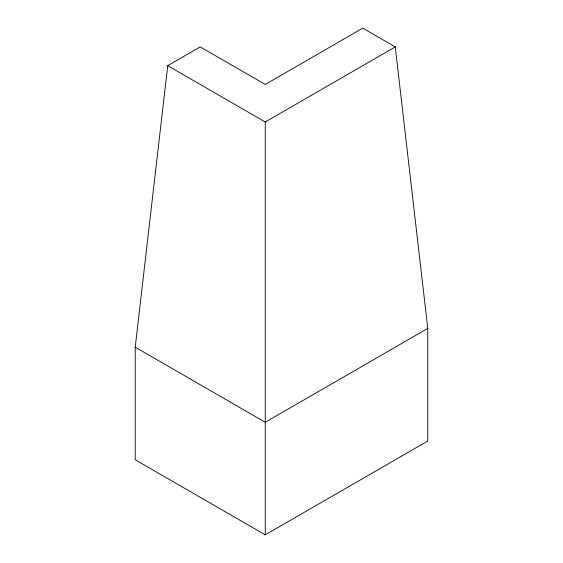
<?xml version="1.0" encoding="UTF-8"?>
<svg xmlns="http://www.w3.org/2000/svg" width="563" height="563" viewBox="0 0 563 563"><rect width="100%" height="100%" fill="white"/><g stroke="black" fill="none" stroke-linecap="round" stroke-linejoin="round"><path stroke-width="0.84" d="M135.226 347.181L167.732 65.681L200.238 46.919L265.25 84.45L362.762 28.15L395.268 46.919L427.774 328.419L427.774 441.019L265.25 534.85L135.226 459.781L135.226 347.181L265.25 422.25L427.774 328.419M167.732 65.681L265.25 121.981L395.268 46.919M265.25 121.981L265.25 534.85"/></g></svg>
